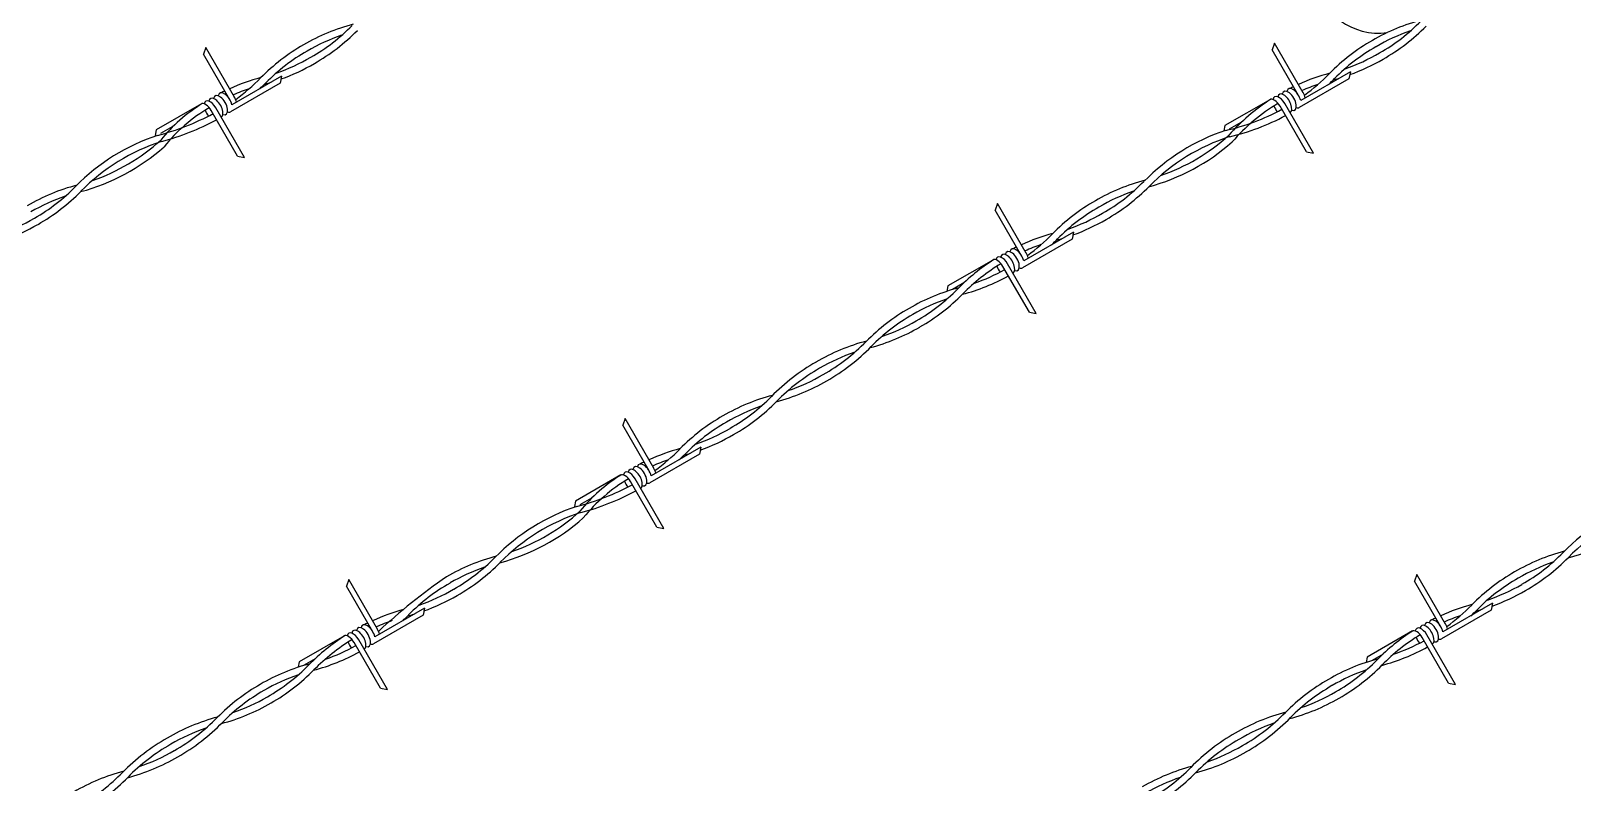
# Model space of a CAD drawing. Header units: millimetres. Extents: x -6623.4 to -6596.1, y -4703.2 to -4682.1.
# Drawn here: x -6611.585 to -6608.575, y -4692.67 to -4691.203 of the extents above; entities that cross this region are included whole.
import ezdxf

# ---------------------------------------------------------------- set-up
doc = ezdxf.new("R2010")
doc.units = ezdxf.units.MM
doc.header["$LTSCALE"] = 10
doc.layers.add('Termotécnica', color=7, linetype='Continuous')

msp = doc.modelspace()

# ---------------------------------------------------------------- linework, layer by layer
at = {"layer": 'Termotécnica', "color": 1}
for p, q in [((-6611.2435, -4691.2357), (-6611.248, -4691.2488)), ((-6611.1966, -4691.3379), (-6611.248, -4691.2488)), ((-6611.1875, -4691.3327), (-6611.2435, -4691.2357)), ((-6609.1564, -4691.2273), (-6609.1609, -4691.2404)), ((-6609.1095, -4691.3295), (-6609.1609, -4691.2404)), ((-6609.1004, -4691.3242), (-6609.1564, -4691.2273)), ((-6611.0982, -4691.3054), (-6611.1952, -4691.3614)), ((-6611.0956, -4691.2917), (-6611.1926, -4691.3477)), ((-6611.0956, -4691.2917), (-6611.0982, -4691.3054)), ((-6609.0111, -4691.2969), (-6609.1081, -4691.3529)), ((-6609.0084, -4691.2833), (-6609.1054, -4691.3393)), ((-6609.0084, -4691.2833), (-6609.0111, -4691.2969)), ((-6609.1647, -4691.3371), (-6609.2533, -4691.3883)), ((-6611.2518, -4691.3456), (-6611.3404, -4691.3967)), ((-6611.1815, -4691.448), (-6611.233, -4691.3589)), ((-6611.1679, -4691.4507), (-6611.2239, -4691.3537)), ((-6609.0944, -4691.4396), (-6609.1458, -4691.3505)), ((-6609.0807, -4691.4422), (-6609.1367, -4691.3452)), ((-6611.3404, -4691.3967), (-6611.3425, -4691.4073)), ((-6611.3093, -4691.3909), (-6611.3319, -4691.4039)), ((-6609.2533, -4691.3883), (-6609.2554, -4691.3988)), ((-6609.2222, -4691.3825), (-6609.2448, -4691.3955)), ((-6611.1815, -4691.448), (-6611.1679, -4691.4507)), ((-6609.0944, -4691.4396), (-6609.0807, -4691.4422)), ((-6609.6973, -4691.5403), (-6609.7018, -4691.5535)), ((-6609.6413, -4691.6373), (-6609.6973, -4691.5403)), ((-6609.6504, -4691.6426), (-6609.7018, -4691.5535)), ((-6609.552, -4691.61), (-6609.649, -4691.666)), ((-6609.5494, -4691.5964), (-6609.6464, -4691.6524)), ((-6609.5494, -4691.5964), (-6609.552, -4691.61)), ((-6609.7056, -4691.6502), (-6609.7943, -4691.7014)), ((-6609.6353, -4691.7527), (-6609.6868, -4691.6636)), ((-6609.6217, -4691.7553), (-6609.6777, -4691.6583)), ((-6609.7943, -4691.7014), (-6609.7963, -4691.7119)), ((-6609.7631, -4691.6955), (-6609.7857, -4691.7086)), ((-6609.6353, -4691.7527), (-6609.6217, -4691.7553)), ((-6610.4247, -4691.9603), (-6610.4293, -4691.9734)), ((-6610.3687, -4692.0573), (-6610.4247, -4691.9603)), ((-6610.3778, -4692.0625), (-6610.4293, -4691.9734)), ((-6610.2794, -4692.03), (-6610.3764, -4692.086)), ((-6610.2768, -4692.0163), (-6610.3738, -4692.0723)), ((-6610.2768, -4692.0163), (-6610.2794, -4692.03)), ((-6610.433, -4692.0702), (-6610.5217, -4692.1214)), ((-6610.3627, -4692.1726), (-6610.4142, -4692.0835)), ((-6610.3491, -4692.1753), (-6610.4051, -4692.0783)), ((-6610.5217, -4692.1214), (-6610.5237, -4692.1319)), ((-6610.4905, -4692.1155), (-6610.5131, -4692.1285)), ((-6610.3627, -4692.1726), (-6610.3491, -4692.1753)), ((-6608.8785, -4692.2649), (-6608.8831, -4692.2781)), ((-6608.8225, -4692.3619), (-6608.8785, -4692.2649)), ((-6610.9644, -4692.2745), (-6610.969, -4692.2876)), ((-6610.9175, -4692.3768), (-6610.969, -4692.2876)), ((-6610.9084, -4692.3715), (-6610.9644, -4692.2745)), ((-6608.8316, -4692.3672), (-6608.8831, -4692.2781)), ((-6610.8165, -4692.3306), (-6610.9135, -4692.3866)), ((-6610.8165, -4692.3306), (-6610.8191, -4692.3442)), ((-6608.7306, -4692.321), (-6608.8276, -4692.377)), ((-6608.7306, -4692.321), (-6608.7332, -4692.3346)), ((-6610.8191, -4692.3442), (-6610.9161, -4692.4002)), ((-6608.7332, -4692.3346), (-6608.8302, -4692.3906)), ((-6610.9727, -4692.3844), (-6611.0614, -4692.4356)), ((-6610.8888, -4692.4895), (-6610.9448, -4692.3925)), ((-6608.8869, -4692.3748), (-6608.9755, -4692.426)), ((-6608.8166, -4692.4773), (-6608.868, -4692.3882)), ((-6608.8029, -4692.4799), (-6608.8589, -4692.3829)), ((-6610.9024, -4692.4869), (-6610.9539, -4692.3978)), ((-6608.9444, -4692.4201), (-6608.967, -4692.4332)), ((-6611.0614, -4692.4356), (-6611.0634, -4692.4461)), ((-6611.0302, -4692.4297), (-6611.0528, -4692.4428)), ((-6608.9755, -4692.426), (-6608.9775, -4692.4365)), ((-6608.8166, -4692.4773), (-6608.8029, -4692.4799)), ((-6610.9024, -4692.4869), (-6610.8888, -4692.4895))]:
    msp.add_line(p, q, dxfattribs=at)
at = {"layer": 'Termotécnica', "color": 2}
for centre, radius, start, end in [((-6608.9535, -4691.0839), 0.124, 188.7565, 277.9403), ((-6608.7699, -4691.5573), 0.3881, 104.7043, 120.249), ((-6609.137, -4690.9215), 0.3741, 299.751, 315.4383), ((-6610.8571, -4691.5658), 0.3881, 104.7043, 120.249), ((-6610.8571, -4691.5658), 0.3741, 108.8959, 120.249), ((-6611.2241, -4690.93), 0.3741, 299.751, 315.4383), ((-6611.2241, -4690.93), 0.3881, 299.751, 315.4383), ((-6608.7699, -4691.5573), 0.3741, 108.8959, 120.249), ((-6609.137, -4690.9215), 0.3881, 299.751, 315.4383), ((-6610.86, -4691.5675), 0.3881, 119.751, 135.4383), ((-6610.86, -4691.5675), 0.3741, 119.751, 135.4383), ((-6608.7729, -4691.559), 0.3881, 119.751, 135.4383), ((-6608.7729, -4691.559), 0.3741, 119.751, 135.4383), ((-6609.1399, -4690.9232), 0.3741, 288.8959, 300.249), ((-6611.2271, -4690.9317), 0.3741, 288.8959, 300.249), ((-6611.2271, -4690.9317), 0.3881, 289.6431, 300.249), ((-6609.1399, -4690.9232), 0.3881, 289.6431, 300.249), ((-6611.0319, -4691.6829), 0.4021, 104.9745, 114.2364), ((-6611.413, -4691.0228), 0.3881, 305.9421, 315.4383), ((-6611.413, -4691.0228), 0.4021, 313.1226, 315.4383), ((-6611.2271, -4690.9317), 0.3881, 284.7043, 286.6418), ((-6608.9448, -4691.6745), 0.4021, 104.9745, 114.2364), ((-6608.9448, -4691.6745), 0.3881, 109.0986, 114.0278), ((-6609.3259, -4691.0144), 0.3881, 305.9421, 315.4383), ((-6609.3259, -4691.0144), 0.4021, 313.1226, 315.4383), ((-6609.1399, -4690.9232), 0.3881, 284.7043, 286.6418), ((-6611.0319, -4691.6829), 0.4021, 120.2403, 120.249), ((-6611.0319, -4691.6829), 0.4021, 115.7384, 116.8914), ((-6611.0319, -4691.6829), 0.3881, 109.0986, 114.0278), ((-6608.9616, -4691.6569), 0.3784, 122.2606, 138.6815), ((-6608.9448, -4691.6745), 0.4021, 120.2403, 120.249), ((-6608.9448, -4691.6745), 0.4021, 115.7384, 116.8914), ((-6611.4607, -4690.9339), 0.4891, 284.5333, 298.2169), ((-6611.0837, -4691.6166), 0.3185, 121.6112, 141.1167), ((-6611.0659, -4691.6401), 0.3339, 120.8153, 140.9321), ((-6609.347, -4690.9794), 0.429, 282.7735, 298.4841), ((-6609.3422, -4690.9879), 0.4333, 283.0769, 298.5056), ((-6608.9479, -4691.6758), 0.3877, 121.3823, 138.7147), ((-6611.4637, -4690.9235), 0.5136, 285.0845, 298.0049), ((-6609.1249, -4691.7792), 0.4021, 108.4369, 135.4383), ((-6611.2108, -4691.7888), 0.4021, 108.4369, 135.4383), ((-6611.5919, -4691.1288), 0.4021, 284.9745, 311.5616), ((-6611.2108, -4691.7888), 0.3881, 107.8842, 135.4383), ((-6611.5919, -4691.1288), 0.3881, 289.0986, 312.116), ((-6609.506, -4691.1192), 0.4021, 284.9745, 311.5616), ((-6609.1249, -4691.7792), 0.3881, 107.8842, 135.4383), ((-6609.506, -4691.1192), 0.3881, 289.0986, 312.116), ((-6609.5007, -4691.1315), 0.3881, 315.2957, 315.4383), ((-6611.3968, -4691.88), 0.3881, 104.7043, 120.249), ((-6611.7638, -4691.2442), 0.3741, 299.751, 315.4383), ((-6611.7638, -4691.2442), 0.3881, 299.751, 315.4383), ((-6609.3109, -4691.8704), 0.3881, 104.7043, 120.249), ((-6609.3109, -4691.8704), 0.3741, 108.8959, 120.249), ((-6609.678, -4691.2346), 0.3741, 299.751, 315.4383), ((-6609.678, -4691.2346), 0.3881, 299.751, 315.4383), ((-6611.3968, -4691.88), 0.3741, 108.8959, 120.249), ((-6609.3138, -4691.8721), 0.3881, 119.751, 135.4383), ((-6609.3138, -4691.8721), 0.3741, 119.751, 135.4383), ((-6611.7668, -4691.2459), 0.3741, 288.8959, 300.249), ((-6611.7668, -4691.2459), 0.3881, 289.6431, 300.249), ((-6609.6809, -4691.2363), 0.3741, 288.8959, 300.249), ((-6609.6809, -4691.2363), 0.3881, 289.6431, 300.249), ((-6609.4857, -4691.9875), 0.4021, 104.9745, 114.2364), ((-6609.8668, -4691.3275), 0.3881, 305.9421, 315.4383), ((-6609.8668, -4691.3275), 0.4021, 313.1226, 315.4383), ((-6609.6809, -4691.2363), 0.3881, 284.7043, 286.6418), ((-6609.4857, -4691.9875), 0.4021, 120.2403, 120.249), ((-6609.4857, -4691.9875), 0.4021, 115.7384, 116.8914), ((-6609.4857, -4691.9875), 0.3881, 109.0986, 114.0278), ((-6609.4887, -4691.9892), 0.4021, 122.4639, 135.4383), ((-6609.4887, -4691.9892), 0.3881, 121.3857, 135.4383), ((-6609.8697, -4691.3292), 0.3881, 289.0986, 298.7136), ((-6609.8697, -4691.3292), 0.4021, 284.9745, 298.7537), ((-6609.6746, -4692.0804), 0.3881, 104.7043, 120.249), ((-6609.6746, -4692.0804), 0.3741, 108.8959, 120.249), ((-6610.0417, -4691.4446), 0.3741, 299.751, 315.4383), ((-6610.0417, -4691.4446), 0.3881, 299.751, 315.4383), ((-6609.6775, -4692.0821), 0.3881, 119.751, 135.4383), ((-6609.6775, -4692.0821), 0.3741, 119.751, 135.4383), ((-6610.0446, -4691.4463), 0.3881, 284.7043, 300.249), ((-6610.0446, -4691.4463), 0.3741, 288.8959, 300.249), ((-6609.8494, -4692.1975), 0.4021, 104.9745, 120.249), ((-6610.2305, -4691.5375), 0.3881, 299.751, 315.4383), ((-6610.2305, -4691.5375), 0.4021, 299.751, 315.4383), ((-6609.8524, -4692.1992), 0.4021, 119.751, 135.4383), ((-6609.8494, -4692.1975), 0.3881, 109.0986, 120.249), ((-6609.8524, -4692.1992), 0.3881, 119.751, 135.4383), ((-6610.2334, -4691.5391), 0.3881, 289.0986, 300.249), ((-6610.2334, -4691.5391), 0.4021, 284.9745, 300.249), ((-6610.0383, -4692.2904), 0.3881, 104.7043, 120.249), ((-6610.0383, -4692.2904), 0.3741, 108.8959, 120.249), ((-6610.4054, -4691.6546), 0.3741, 299.751, 315.4383), ((-6610.4054, -4691.6546), 0.3881, 299.751, 315.4383), ((-6610.0412, -4692.2921), 0.3881, 119.751, 135.4383), ((-6610.0412, -4692.2921), 0.3741, 119.751, 135.4383), ((-6610.4083, -4691.6563), 0.3741, 288.8959, 300.249), ((-6610.4083, -4691.6563), 0.3881, 289.6431, 300.249), ((-6610.2132, -4692.4075), 0.4021, 104.9745, 114.2364), ((-6610.5942, -4691.7475), 0.3881, 305.9421, 315.4383), ((-6610.5942, -4691.7475), 0.4021, 313.1226, 315.4383), ((-6610.4083, -4691.6563), 0.3881, 284.7043, 286.6418), ((-6610.2132, -4692.4075), 0.4021, 120.2403, 120.249), ((-6610.2132, -4692.4075), 0.4021, 115.7384, 116.8914), ((-6610.2132, -4692.4075), 0.3881, 109.0986, 114.0278), ((-6610.642, -4691.6585), 0.4891, 284.5333, 298.2169), ((-6610.265, -4692.3412), 0.3185, 121.6112, 141.1167), ((-6610.2471, -4692.3647), 0.3339, 120.8153, 140.9321), ((-6610.6449, -4691.6481), 0.5136, 285.0845, 298.0049), ((-6608.3062, -4692.5038), 0.4021, 108.4369, 135.4383), ((-6610.3921, -4692.5134), 0.4021, 108.4369, 135.4383), ((-6610.3921, -4692.5134), 0.3881, 107.8842, 135.4383), ((-6610.7731, -4691.8534), 0.3881, 289.0986, 312.116), ((-6608.6873, -4691.8438), 0.4021, 284.9745, 311.5616), ((-6608.3062, -4692.5038), 0.3881, 107.8842, 135.4383), ((-6610.7731, -4691.8534), 0.4021, 284.9745, 311.5616), ((-6610.578, -4692.6046), 0.3881, 104.7043, 120.249), ((-6610.9451, -4691.9688), 0.3741, 299.751, 315.4383), ((-6610.9451, -4691.9688), 0.3881, 299.751, 315.4383), ((-6608.4921, -4692.595), 0.3881, 104.7043, 120.249), ((-6608.4921, -4692.595), 0.3741, 108.8959, 120.249), ((-6608.8592, -4691.9592), 0.3741, 299.751, 315.4383), ((-6608.8592, -4691.9592), 0.3881, 299.751, 315.4383), ((-6610.1349, -4693.2005), 1.1291, 124.4429, 133.0836), ((-6610.578, -4692.6046), 0.3741, 108.8959, 120.249), ((-6608.495, -4692.5967), 0.3881, 119.751, 135.4383), ((-6608.495, -4692.5967), 0.3741, 119.751, 135.4383), ((-6610.5809, -4692.6063), 0.3741, 119.751, 135.4383), ((-6610.948, -4691.9705), 0.3741, 288.8959, 300.249), ((-6608.8621, -4691.9609), 0.3741, 288.8959, 300.249), ((-6608.8621, -4691.9609), 0.3881, 289.6431, 300.249), ((-6610.7529, -4692.7217), 0.4021, 104.9745, 114.2364), ((-6610.948, -4691.9705), 0.3881, 289.6431, 300.249), ((-6608.667, -4692.7121), 0.4021, 104.9745, 114.2364), ((-6609.048, -4692.0521), 0.3881, 305.9421, 315.4383), ((-6608.8621, -4691.9609), 0.3881, 284.7043, 286.6418), ((-6610.7529, -4692.7217), 0.4021, 115.7384, 116.8914), ((-6610.7529, -4692.7217), 0.3881, 109.0986, 114.0278), ((-6611.1339, -4692.0617), 0.4021, 313.1226, 315.4383), ((-6610.948, -4691.9705), 0.3881, 284.7043, 286.6418), ((-6608.667, -4692.7121), 0.4021, 115.7384, 116.8914), ((-6608.667, -4692.7121), 0.3881, 109.0986, 114.0278), ((-6609.048, -4692.0521), 0.4021, 313.1226, 315.4383), ((-6610.7558, -4692.7234), 0.4021, 122.4639, 135.4383), ((-6610.7558, -4692.7234), 0.3881, 121.3857, 135.4383), ((-6610.7529, -4692.7217), 0.4021, 120.2403, 120.249), ((-6608.6699, -4692.7138), 0.4021, 122.4639, 135.4383), ((-6608.6699, -4692.7138), 0.3881, 121.3857, 135.4383), ((-6609.051, -4692.0538), 0.3881, 289.0986, 298.7136), ((-6608.667, -4692.7121), 0.4021, 120.2403, 120.249), ((-6611.1369, -4692.0634), 0.4021, 284.9745, 298.7537), ((-6611.1369, -4692.0634), 0.3881, 289.0986, 298.7136), ((-6609.051, -4692.0538), 0.4021, 284.9745, 298.7537), ((-6610.9417, -4692.8146), 0.3881, 104.7043, 120.249), ((-6611.3088, -4692.1788), 0.3741, 299.751, 315.4383), ((-6611.3088, -4692.1788), 0.3881, 299.751, 315.4383), ((-6608.8558, -4692.805), 0.3881, 104.7043, 120.249), ((-6608.8558, -4692.805), 0.3741, 108.8959, 120.249), ((-6609.2229, -4692.1692), 0.3741, 299.751, 315.4383), ((-6609.2229, -4692.1692), 0.3881, 299.751, 315.4383), ((-6610.9446, -4692.8163), 0.3881, 119.751, 135.4383), ((-6610.9417, -4692.8146), 0.3741, 108.8959, 120.249), ((-6608.8587, -4692.8067), 0.3881, 119.751, 135.4383), ((-6608.8587, -4692.8067), 0.3741, 119.751, 135.4383), ((-6610.9446, -4692.8163), 0.3741, 119.751, 135.4383), ((-6611.3117, -4692.1805), 0.3741, 288.8959, 300.249), ((-6609.2258, -4692.1709), 0.3881, 284.7043, 300.249), ((-6609.2258, -4692.1709), 0.3741, 288.8959, 300.249), ((-6611.1166, -4692.9317), 0.4021, 104.9745, 120.249), ((-6611.4976, -4692.2717), 0.3881, 299.751, 315.4383), ((-6611.3117, -4692.1805), 0.3881, 284.7043, 300.249), ((-6609.0307, -4692.9221), 0.4021, 104.9745, 120.249), ((-6609.4118, -4692.2621), 0.3881, 299.751, 315.4383), ((-6609.4118, -4692.2621), 0.4021, 299.751, 315.4383), ((-6611.1166, -4692.9317), 0.3881, 109.0986, 120.249), ((-6611.4976, -4692.2717), 0.4021, 299.751, 315.4383), ((-6609.0336, -4692.9238), 0.4021, 119.751, 135.4383), ((-6609.0307, -4692.9221), 0.3881, 109.0986, 120.249), ((-6611.1195, -4692.9334), 0.4021, 119.751, 135.4383), ((-6611.1195, -4692.9334), 0.3881, 119.751, 135.4383), ((-6609.0336, -4692.9238), 0.3881, 119.751, 135.4383), ((-6609.4147, -4692.2638), 0.3881, 289.0986, 300.249), ((-6611.5006, -4692.2733), 0.4021, 284.9745, 300.249), ((-6611.5006, -4692.2733), 0.3881, 289.0986, 300.249), ((-6609.4147, -4692.2638), 0.4021, 284.9745, 300.249), ((-6611.3054, -4693.0246), 0.3881, 104.7043, 120.249), ((-6611.6725, -4692.3888), 0.3741, 299.751, 315.4383), ((-6611.6725, -4692.3888), 0.3881, 299.751, 315.4383), ((-6609.2195, -4693.015), 0.3881, 104.7043, 120.249), ((-6609.2195, -4693.015), 0.3741, 108.8959, 120.249), ((-6609.5866, -4692.3792), 0.3741, 299.751, 315.4383), ((-6609.5866, -4692.3792), 0.3881, 299.751, 315.4383)]:
    msp.add_arc(centre, radius, start, end, dxfattribs=at)
at = {"layer": 'Termotécnica', "color": 1}
for centre, ratio, start_param, end_param in [((-6611.233, -4691.3589), 0.500279, 4.712376, 6.806742), ((-6611.2239, -4691.3537), 0.500279, 3.144867, 6.803235), ((-6611.2148, -4691.3484), 0.500279, 2.626113, 6.803235), ((-6611.2057, -4691.3432), 0.500279, 4.188772, 6.809856), ((-6611.1966, -4691.3379), 0.499645, 4.191845, 4.749848), ((-6609.1549, -4691.3558), 0.500279, 4.712376, 6.305766), ((-6609.1458, -4691.3505), 0.500279, 4.712376, 6.806742), ((-6609.1367, -4691.3453), 0.500279, 3.144867, 6.803235), ((-6609.1277, -4691.34), 0.500279, 2.626113, 6.803235), ((-6609.1186, -4691.3348), 0.500279, 4.188772, 6.809856), ((-6609.1095, -4691.3295), 0.499645, 4.191845, 4.749848), ((-6611.2421, -4691.3642), 0.500279, 4.712376, 6.305766), ((-6611.2057, -4691.3432), 0.500279, 2.623704, 3.141593), ((-6609.1186, -4691.3348), 0.500279, 2.623704, 3.141593), ((-6609.6777, -4691.6583), 0.500279, 3.144867, 6.803235), ((-6609.6686, -4691.6531), 0.500279, 2.626113, 6.803235), ((-6609.6595, -4691.6478), 0.500279, 4.188772, 6.809856), ((-6609.6504, -4691.6426), 0.499645, 4.191845, 4.749848), ((-6609.6959, -4691.6688), 0.500279, 4.712376, 6.305766), ((-6609.6868, -4691.6636), 0.500279, 4.712376, 6.806742), ((-6609.6595, -4691.6478), 0.500279, 2.623704, 3.141593), ((-6610.4051, -4692.0783), 0.500279, 3.144867, 6.803235), ((-6610.396, -4692.073), 0.500279, 2.626113, 6.803235), ((-6610.3869, -4692.0678), 0.500279, 4.188772, 6.809856), ((-6610.3778, -4692.0625), 0.499645, 4.191845, 4.749848), ((-6610.4233, -4692.0888), 0.500279, 4.712376, 6.305766), ((-6610.4142, -4692.0835), 0.500279, 4.712376, 6.806742), ((-6610.3869, -4692.0678), 0.500279, 2.623704, 3.141593), ((-6610.9266, -4692.382), 0.500279, 4.188772, 6.809856), ((-6608.8589, -4692.3829), 0.500279, 3.144867, 6.803235), ((-6608.8498, -4692.3777), 0.500279, 2.626113, 6.803235), ((-6608.8407, -4692.3724), 0.500279, 4.188772, 6.809856), ((-6608.8316, -4692.3672), 0.499645, 4.191845, 4.749848), ((-6610.963, -4692.403), 0.500279, 4.712376, 6.305766), ((-6610.9539, -4692.3978), 0.500279, 4.712376, 6.806742), ((-6610.9448, -4692.3925), 0.500279, 3.144867, 6.803235), ((-6610.9357, -4692.3873), 0.500279, 2.626113, 6.803235), ((-6610.9175, -4692.3768), 0.499645, 4.191845, 4.749848), ((-6608.8771, -4692.3934), 0.500279, 4.712376, 6.305766), ((-6608.868, -4692.3882), 0.500279, 4.712376, 6.806742), ((-6608.8407, -4692.3724), 0.500279, 2.623704, 3.141593), ((-6610.9266, -4692.382), 0.500279, 2.623704, 3.141593)]:
    msp.add_ellipse(centre, major_axis=(-0.0105, 0.0182), ratio=ratio, start_param=start_param, end_param=end_param, dxfattribs=at)
at = {"layer": 'Termotécnica', "color": 2}
for centre in [(-6611.233, -4691.3589), (-6609.1458, -4691.3505), (-6609.6868, -4691.6636), (-6610.4142, -4692.0835), (-6608.868, -4692.3882), (-6610.9539, -4692.3978)]:
    msp.add_ellipse(centre, major_axis=(-0.0105, 0.0182), ratio=0.500279, start_param=1.248185, end_param=1.892895, dxfattribs=at)

doc.saveas('drawing.dxf')
